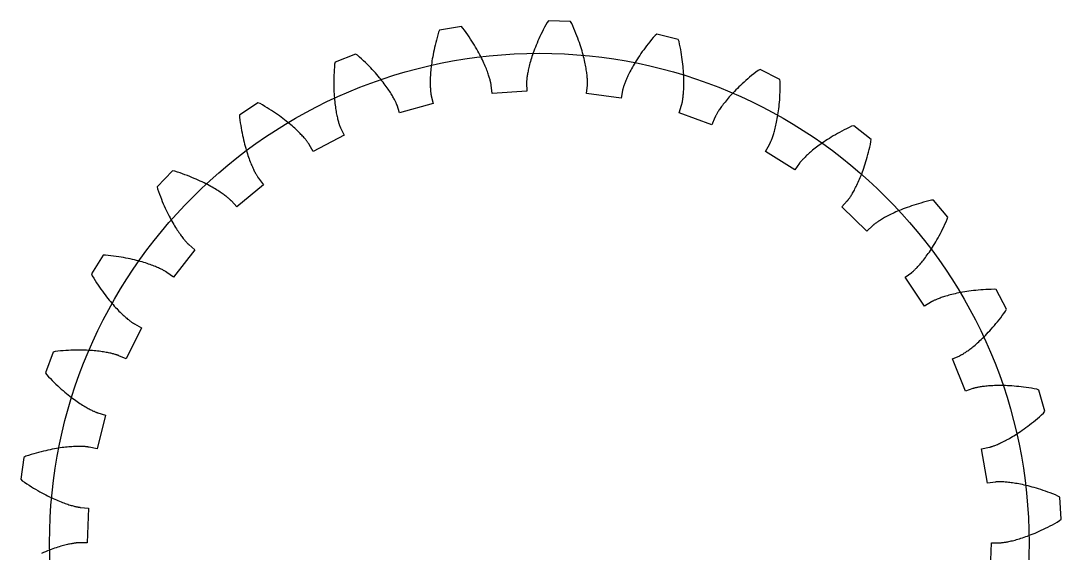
# Model space of a CAD drawing. Extents: x -10.7 to 26.9, y 124.8 to 162.4.
# Drawn here: x -10.56 to 26.91, y 143.25 to 162.44 of the extents above; entities that cross this region are included whole.
import ezdxf

# ---------------------------------------------------------------- set-up
doc = ezdxf.new("R2010")
doc.units = 0
doc.layers.get('0').update_dxf_attribs({"linetype": 'CONTINUOUS'})

msp = doc.modelspace()

# ---------------------------------------------------------------- linework, layer by layer
for points in [[(24.398, 143.624), (24.689, 143.624), (24.693, 143.624), (24.7, 143.624), (24.709, 143.624), (24.72, 143.625), (24.734, 143.626), (24.749, 143.627), (24.767, 143.629), (24.787, 143.631), (24.81, 143.634), (24.834, 143.637), (24.861, 143.641), (24.89, 143.645), (24.921, 143.65), (24.954, 143.656), (24.989, 143.663), (25.026, 143.67), (25.066, 143.678), (25.108, 143.688), (25.151, 143.698), (25.197, 143.71), (25.245, 143.722), (25.295, 143.736), (25.346, 143.751), (25.4, 143.767), (25.456, 143.784), (25.513, 143.803), (25.573, 143.823), (25.634, 143.844), (25.698, 143.867), (25.763, 143.892), (25.83, 143.918), (25.898, 143.946), (25.969, 143.975), (26.041, 144.006), (26.114, 144.039), (26.19, 144.074), (26.267, 144.11), (26.346, 144.149), (26.426, 144.189), (26.508, 144.231), (26.591, 144.275), (26.675, 144.322), (26.762, 144.37), (26.849, 144.421), (26.907, 144.472), (26.854, 145.265), (26.79, 145.308), (26.697, 145.346), (26.605, 145.383), (26.515, 145.418), (26.427, 145.451), (26.34, 145.482), (26.255, 145.511), (26.172, 145.539), (26.091, 145.565), (26.012, 145.589), (25.934, 145.612), (25.859, 145.633), (25.785, 145.653), (25.713, 145.672), (25.643, 145.689), (25.576, 145.704), (25.51, 145.719), (25.446, 145.732), (25.385, 145.744), (25.325, 145.755), (25.267, 145.765), (25.212, 145.774), (25.159, 145.782), (25.108, 145.789), (25.059, 145.795), (25.012, 145.8), (24.967, 145.804), (24.925, 145.808), (24.884, 145.811), (24.846, 145.814), (24.811, 145.816), (24.777, 145.817), (24.746, 145.818), (24.716, 145.819), (24.689, 145.819), (24.665, 145.819), (24.642, 145.818), (24.622, 145.818), (24.604, 145.817), (24.588, 145.816), (24.575, 145.816), (24.564, 145.815), (24.555, 145.814), (24.548, 145.813), (24.544, 145.813), (24.255, 145.774), (24.042, 147.01), (24.327, 147.07), (24.331, 147.071), (24.338, 147.073), (24.346, 147.075), (24.357, 147.078), (24.37, 147.082), (24.385, 147.086), (24.402, 147.092), (24.421, 147.098), (24.443, 147.105), (24.466, 147.113), (24.491, 147.123), (24.519, 147.133), (24.548, 147.144), (24.579, 147.157), (24.612, 147.171), (24.647, 147.186), (24.684, 147.202), (24.723, 147.22), (24.763, 147.239), (24.806, 147.26), (24.85, 147.282), (24.896, 147.306), (24.943, 147.331), (24.992, 147.358), (25.043, 147.387), (25.096, 147.417), (25.15, 147.449), (25.205, 147.483), (25.263, 147.518), (25.321, 147.556), (25.381, 147.595), (25.442, 147.637), (25.505, 147.68), (25.569, 147.726), (25.635, 147.773), (25.701, 147.823), (25.769, 147.874), (25.838, 147.928), (25.908, 147.984), (25.979, 148.043), (26.051, 148.103), (26.125, 148.166), (26.199, 148.231), (26.274, 148.299), (26.32, 148.361), (26.104, 149.126), (26.032, 149.155), (25.932, 149.173), (25.835, 149.19), (25.74, 149.205), (25.647, 149.219), (25.555, 149.231), (25.466, 149.242), (25.379, 149.252), (25.295, 149.261), (25.212, 149.268), (25.131, 149.274), (25.053, 149.279), (24.977, 149.283), (24.903, 149.286), (24.831, 149.289), (24.761, 149.29), (24.694, 149.29), (24.629, 149.29), (24.566, 149.289), (24.506, 149.287), (24.447, 149.285), (24.391, 149.282), (24.338, 149.279), (24.286, 149.275), (24.237, 149.271), (24.19, 149.266), (24.145, 149.261), (24.103, 149.256), (24.063, 149.251), (24.025, 149.245), (23.99, 149.24), (23.957, 149.234), (23.926, 149.229), (23.897, 149.223), (23.871, 149.218), (23.847, 149.212), (23.825, 149.207), (23.805, 149.203), (23.788, 149.198), (23.772, 149.194), (23.76, 149.191), (23.749, 149.188), (23.74, 149.185), (23.734, 149.183), (23.729, 149.181), (23.455, 149.084), (22.99, 150.248), (23.256, 150.366), (23.26, 150.368), (23.266, 150.371), (23.274, 150.375), (23.284, 150.38), (23.296, 150.387), (23.309, 150.394), (23.325, 150.403), (23.343, 150.413), (23.362, 150.425), (23.383, 150.437), (23.406, 150.452), (23.43, 150.467), (23.457, 150.485), (23.485, 150.504), (23.514, 150.524), (23.545, 150.546), (23.578, 150.57), (23.612, 150.595), (23.648, 150.622), (23.685, 150.651), (23.723, 150.682), (23.763, 150.715), (23.805, 150.75), (23.847, 150.786), (23.891, 150.825), (23.936, 150.865), (23.982, 150.908), (24.03, 150.953), (24.078, 150.999), (24.127, 151.048), (24.178, 151.099), (24.229, 151.153), (24.282, 151.208), (24.335, 151.266), (24.389, 151.326), (24.444, 151.388), (24.499, 151.453), (24.556, 151.52), (24.613, 151.589), (24.67, 151.661), (24.728, 151.735), (24.787, 151.812), (24.845, 151.891), (24.905, 151.973), (24.937, 152.043), (24.566, 152.746), (24.49, 152.76), (24.389, 152.757), (24.291, 152.753), (24.194, 152.748), (24.1, 152.742), (24.008, 152.735), (23.919, 152.728), (23.832, 152.719), (23.747, 152.71), (23.665, 152.7), (23.585, 152.689), (23.507, 152.678), (23.431, 152.666), (23.358, 152.654), (23.288, 152.641), (23.219, 152.628), (23.154, 152.614), (23.09, 152.601), (23.029, 152.586), (22.97, 152.572), (22.913, 152.558), (22.859, 152.543), (22.807, 152.529), (22.758, 152.515), (22.71, 152.5), (22.665, 152.486), (22.623, 152.472), (22.583, 152.458), (22.544, 152.444), (22.509, 152.431), (22.475, 152.418), (22.444, 152.406), (22.415, 152.394), (22.388, 152.383), (22.363, 152.372), (22.341, 152.362), (22.32, 152.352), (22.302, 152.344), (22.286, 152.336), (22.272, 152.329), (22.26, 152.322), (22.25, 152.317), (22.242, 152.313), (22.237, 152.309), (22.233, 152.307), (21.985, 152.155), (21.287, 153.197), (21.523, 153.368), (21.526, 153.37), (21.532, 153.375), (21.539, 153.38), (21.547, 153.387), (21.558, 153.396), (21.57, 153.406), (21.583, 153.418), (21.598, 153.432), (21.615, 153.447), (21.633, 153.464), (21.652, 153.482), (21.673, 153.503), (21.695, 153.525), (21.718, 153.549), (21.743, 153.576), (21.769, 153.604), (21.796, 153.634), (21.824, 153.666), (21.853, 153.7), (21.883, 153.736), (21.915, 153.774), (21.947, 153.814), (21.98, 153.857), (22.014, 153.901), (22.049, 153.948), (22.085, 153.997), (22.121, 154.048), (22.158, 154.102), (22.196, 154.158), (22.234, 154.216), (22.273, 154.276), (22.312, 154.339), (22.351, 154.404), (22.391, 154.472), (22.432, 154.542), (22.473, 154.614), (22.513, 154.689), (22.555, 154.766), (22.596, 154.846), (22.637, 154.928), (22.678, 155.013), (22.72, 155.1), (22.761, 155.19), (22.802, 155.282), (22.819, 155.358), (22.31, 155.968), (22.233, 155.965), (22.135, 155.942), (22.039, 155.917), (21.946, 155.893), (21.855, 155.867), (21.767, 155.842), (21.681, 155.815), (21.597, 155.789), (21.516, 155.762), (21.438, 155.735), (21.362, 155.708), (21.288, 155.681), (21.217, 155.654), (21.148, 155.627), (21.081, 155.599), (21.017, 155.572), (20.956, 155.545), (20.896, 155.519), (20.839, 155.492), (20.785, 155.466), (20.732, 155.44), (20.682, 155.415), (20.635, 155.39), (20.589, 155.365), (20.546, 155.342), (20.505, 155.318), (20.466, 155.296), (20.43, 155.274), (20.395, 155.253), (20.363, 155.232), (20.333, 155.213), (20.305, 155.194), (20.279, 155.176), (20.255, 155.16), (20.233, 155.144), (20.213, 155.129), (20.195, 155.116), (20.179, 155.104), (20.165, 155.093), (20.153, 155.083), (20.142, 155.074), (20.134, 155.067), (20.127, 155.061), (20.122, 155.056), (20.119, 155.053), (19.908, 154.853), (19.009, 155.727), (19.204, 155.943), (19.207, 155.947), (19.211, 155.952), (19.217, 155.959), (19.224, 155.967), (19.232, 155.978), (19.242, 155.991), (19.252, 156.005), (19.264, 156.021), (19.277, 156.04), (19.291, 156.06), (19.306, 156.082), (19.322, 156.107), (19.339, 156.133), (19.357, 156.162), (19.376, 156.192), (19.395, 156.225), (19.415, 156.26), (19.436, 156.297), (19.458, 156.337), (19.48, 156.378), (19.503, 156.422), (19.526, 156.468), (19.549, 156.517), (19.573, 156.567), (19.598, 156.62), (19.622, 156.676), (19.647, 156.733), (19.672, 156.793), (19.698, 156.856), (19.723, 156.921), (19.748, 156.988), (19.774, 157.057), (19.799, 157.129), (19.824, 157.204), (19.849, 157.281), (19.874, 157.36), (19.898, 157.442), (19.922, 157.526), (19.946, 157.612), (19.969, 157.701), (19.992, 157.793), (20.014, 157.887), (20.036, 157.983), (20.057, 158.082), (20.058, 158.159), (19.433, 158.651), (19.358, 158.632), (19.267, 158.588), (19.179, 158.545), (19.092, 158.501), (19.009, 158.457), (18.928, 158.414), (18.849, 158.37), (18.773, 158.327), (18.7, 158.284), (18.628, 158.241), (18.56, 158.199), (18.493, 158.157), (18.429, 158.116), (18.367, 158.075), (18.308, 158.034), (18.251, 157.994), (18.196, 157.955), (18.144, 157.917), (18.094, 157.879), (18.045, 157.842), (18, 157.806), (17.956, 157.771), (17.915, 157.736), (17.875, 157.703), (17.838, 157.671), (17.803, 157.639), (17.769, 157.609), (17.738, 157.58), (17.709, 157.552), (17.682, 157.526), (17.656, 157.5), (17.633, 157.476), (17.611, 157.454), (17.591, 157.432), (17.573, 157.412), (17.556, 157.394), (17.542, 157.377), (17.528, 157.362), (17.517, 157.348), (17.507, 157.336), (17.499, 157.325), (17.492, 157.316), (17.486, 157.309), (17.482, 157.304), (17.48, 157.3), (17.315, 157.06), (16.255, 157.728), (16.4, 157.98), (16.402, 157.984), (16.405, 157.99), (16.41, 157.998), (16.415, 158.008), (16.42, 158.02), (16.427, 158.034), (16.435, 158.051), (16.443, 158.069), (16.452, 158.09), (16.461, 158.113), (16.471, 158.138), (16.482, 158.165), (16.493, 158.194), (16.505, 158.226), (16.516, 158.26), (16.529, 158.296), (16.541, 158.334), (16.554, 158.375), (16.567, 158.418), (16.58, 158.463), (16.593, 158.511), (16.606, 158.561), (16.619, 158.613), (16.632, 158.668), (16.645, 158.724), (16.657, 158.784), (16.67, 158.845), (16.682, 158.909), (16.693, 158.976), (16.705, 159.044), (16.715, 159.115), (16.726, 159.189), (16.735, 159.264), (16.745, 159.342), (16.753, 159.423), (16.761, 159.505), (16.768, 159.59), (16.774, 159.678), (16.779, 159.767), (16.783, 159.859), (16.786, 159.953), (16.789, 160.05), (16.79, 160.148), (16.79, 160.249), (16.774, 160.325), (16.061, 160.676), (15.992, 160.642), (15.912, 160.581), (15.834, 160.519), (15.759, 160.459), (15.687, 160.399), (15.617, 160.339), (15.549, 160.281), (15.483, 160.222), (15.42, 160.165), (15.359, 160.109), (15.301, 160.053), (15.245, 159.998), (15.191, 159.944), (15.139, 159.891), (15.089, 159.839), (15.042, 159.789), (14.996, 159.739), (14.953, 159.69), (14.911, 159.643), (14.872, 159.597), (14.835, 159.552), (14.8, 159.508), (14.766, 159.466), (14.734, 159.425), (14.705, 159.386), (14.677, 159.348), (14.651, 159.312), (14.626, 159.277), (14.603, 159.243), (14.582, 159.212), (14.562, 159.182), (14.544, 159.153), (14.528, 159.127), (14.513, 159.102), (14.499, 159.078), (14.487, 159.057), (14.476, 159.037), (14.466, 159.02), (14.458, 159.004), (14.451, 158.99), (14.445, 158.978), (14.44, 158.967), (14.436, 158.959), (14.433, 158.953), (14.432, 158.949), (14.321, 158.68), (13.144, 159.113), (13.234, 159.39), (13.235, 159.394), (13.237, 159.401), (13.24, 159.409), (13.242, 159.42), (13.246, 159.433), (13.249, 159.448), (13.253, 159.466), (13.257, 159.486), (13.262, 159.508), (13.266, 159.532), (13.271, 159.559), (13.276, 159.587), (13.281, 159.618), (13.285, 159.652), (13.29, 159.687), (13.294, 159.725), (13.298, 159.765), (13.302, 159.808), (13.306, 159.853), (13.309, 159.9), (13.312, 159.949), (13.315, 160), (13.316, 160.054), (13.318, 160.11), (13.318, 160.169), (13.318, 160.229), (13.318, 160.292), (13.316, 160.357), (13.314, 160.424), (13.311, 160.494), (13.306, 160.566), (13.301, 160.639), (13.295, 160.716), (13.288, 160.794), (13.279, 160.874), (13.27, 160.957), (13.259, 161.041), (13.247, 161.128), (13.233, 161.217), (13.218, 161.307), (13.202, 161.4), (13.184, 161.495), (13.165, 161.592), (13.144, 161.691), (13.113, 161.761), (12.342, 161.956), (12.281, 161.909), (12.216, 161.832), (12.153, 161.756), (12.092, 161.681), (12.033, 161.607), (11.977, 161.534), (11.923, 161.463), (11.871, 161.392), (11.821, 161.323), (11.773, 161.255), (11.728, 161.189), (11.684, 161.123), (11.643, 161.059), (11.603, 160.997), (11.565, 160.936), (11.529, 160.876), (11.495, 160.818), (11.463, 160.762), (11.432, 160.707), (11.403, 160.653), (11.376, 160.602), (11.351, 160.552), (11.327, 160.504), (11.304, 160.457), (11.283, 160.412), (11.264, 160.37), (11.246, 160.328), (11.229, 160.289), (11.214, 160.252), (11.2, 160.216), (11.187, 160.183), (11.175, 160.151), (11.164, 160.122), (11.155, 160.094), (11.146, 160.069), (11.139, 160.045), (11.132, 160.024), (11.126, 160.004), (11.122, 159.987), (11.118, 159.972), (11.114, 159.959), (11.112, 159.948), (11.109, 159.939), (11.108, 159.933), (11.107, 159.928), (11.054, 159.642), (9.814, 159.821), (9.844, 160.11), (9.844, 160.115), (9.845, 160.122), (9.845, 160.131), (9.846, 160.142), (9.846, 160.155), (9.847, 160.171), (9.847, 160.189), (9.847, 160.209), (9.847, 160.232), (9.846, 160.256), (9.845, 160.283), (9.844, 160.312), (9.842, 160.344), (9.84, 160.377), (9.837, 160.413), (9.833, 160.451), (9.829, 160.491), (9.824, 160.533), (9.818, 160.578), (9.812, 160.625), (9.804, 160.673), (9.796, 160.724), (9.787, 160.777), (9.776, 160.833), (9.765, 160.89), (9.752, 160.949), (9.738, 161.01), (9.723, 161.074), (9.707, 161.139), (9.689, 161.206), (9.67, 161.276), (9.65, 161.347), (9.628, 161.42), (9.605, 161.495), (9.58, 161.572), (9.553, 161.65), (9.525, 161.731), (9.495, 161.813), (9.463, 161.897), (9.43, 161.983), (9.395, 162.07), (9.357, 162.159), (9.318, 162.25), (9.277, 162.342), (9.232, 162.405), (8.438, 162.436), (8.389, 162.376), (8.341, 162.287), (8.295, 162.2), (8.251, 162.114), (8.209, 162.03), (8.169, 161.947), (8.131, 161.865), (8.095, 161.786), (8.06, 161.708), (8.028, 161.631), (7.997, 161.557), (7.968, 161.484), (7.94, 161.413), (7.914, 161.343), (7.89, 161.276), (7.867, 161.21), (7.846, 161.146), (7.826, 161.084), (7.808, 161.024), (7.791, 160.966), (7.775, 160.91), (7.76, 160.855), (7.747, 160.803), (7.735, 160.753), (7.724, 160.705), (7.713, 160.659), (7.704, 160.615), (7.696, 160.573), (7.689, 160.534), (7.682, 160.496), (7.677, 160.46), (7.672, 160.427), (7.667, 160.396), (7.664, 160.367), (7.661, 160.34), (7.658, 160.316), (7.656, 160.293), (7.655, 160.273), (7.654, 160.255), (7.653, 160.24), (7.652, 160.226), (7.652, 160.215), (7.652, 160.206), (7.652, 160.199), (7.652, 160.195), (7.66, 159.904), (6.409, 159.821), (6.378, 160.11), (6.378, 160.115), (6.377, 160.122), (6.376, 160.13), (6.374, 160.141), (6.371, 160.155), (6.368, 160.17), (6.365, 160.188), (6.361, 160.208), (6.356, 160.229), (6.35, 160.253), (6.344, 160.28), (6.336, 160.308), (6.328, 160.338), (6.319, 160.37), (6.308, 160.405), (6.297, 160.441), (6.285, 160.48), (6.271, 160.52), (6.256, 160.562), (6.24, 160.607), (6.222, 160.653), (6.204, 160.701), (6.183, 160.751), (6.162, 160.803), (6.139, 160.856), (6.114, 160.912), (6.088, 160.969), (6.06, 161.027), (6.031, 161.088), (5.999, 161.15), (5.966, 161.214), (5.932, 161.279), (5.895, 161.346), (5.856, 161.415), (5.816, 161.485), (5.774, 161.556), (5.729, 161.629), (5.683, 161.703), (5.635, 161.779), (5.584, 161.856), (5.531, 161.934), (5.476, 162.013), (5.419, 162.094), (5.36, 162.175), (5.303, 162.228), (4.52, 162.092), (4.484, 162.024), (4.455, 161.927), (4.428, 161.832), (4.403, 161.739), (4.38, 161.648), (4.358, 161.558), (4.338, 161.471), (4.319, 161.385), (4.301, 161.302), (4.285, 161.22), (4.271, 161.141), (4.258, 161.064), (4.245, 160.988), (4.235, 160.915), (4.225, 160.844), (4.216, 160.775), (4.209, 160.708), (4.202, 160.643), (4.197, 160.581), (4.192, 160.52), (4.188, 160.462), (4.185, 160.406), (4.183, 160.352), (4.181, 160.301), (4.181, 160.251), (4.18, 160.204), (4.18, 160.159), (4.181, 160.117), (4.182, 160.076), (4.184, 160.038), (4.186, 160.002), (4.188, 159.969), (4.19, 159.937), (4.192, 159.908), (4.195, 159.881), (4.198, 159.857), (4.2, 159.835), (4.203, 159.815), (4.206, 159.797), (4.208, 159.781), (4.21, 159.768), (4.212, 159.757), (4.214, 159.748), (4.215, 159.742), (4.216, 159.737), (4.285, 159.454), (3.078, 159.113), (2.988, 159.39), (2.987, 159.394), (2.985, 159.4), (2.982, 159.409), (2.977, 159.419), (2.972, 159.432), (2.966, 159.446), (2.959, 159.463), (2.951, 159.481), (2.942, 159.502), (2.931, 159.524), (2.919, 159.548), (2.906, 159.574), (2.892, 159.602), (2.876, 159.632), (2.859, 159.663), (2.84, 159.697), (2.82, 159.731), (2.798, 159.768), (2.775, 159.806), (2.75, 159.846), (2.723, 159.888), (2.695, 159.931), (2.665, 159.976), (2.633, 160.022), (2.599, 160.07), (2.563, 160.119), (2.526, 160.169), (2.486, 160.221), (2.445, 160.274), (2.401, 160.328), (2.356, 160.384), (2.308, 160.44), (2.259, 160.498), (2.207, 160.557), (2.153, 160.617), (2.096, 160.678), (2.038, 160.74), (1.977, 160.803), (1.914, 160.867), (1.849, 160.932), (1.781, 160.997), (1.711, 161.063), (1.638, 161.13), (1.563, 161.198), (1.496, 161.237), (0.758, 160.942), (0.737, 160.868), (0.729, 160.767), (0.723, 160.669), (0.718, 160.572), (0.714, 160.478), (0.711, 160.386), (0.709, 160.296), (0.709, 160.209), (0.709, 160.123), (0.71, 160.04), (0.713, 159.96), (0.716, 159.881), (0.72, 159.805), (0.724, 159.731), (0.73, 159.66), (0.736, 159.59), (0.742, 159.523), (0.749, 159.459), (0.757, 159.396), (0.765, 159.336), (0.773, 159.278), (0.782, 159.223), (0.791, 159.17), (0.8, 159.119), (0.809, 159.071), (0.819, 159.024), (0.828, 158.981), (0.838, 158.939), (0.847, 158.9), (0.857, 158.863), (0.866, 158.828), (0.875, 158.796), (0.884, 158.765), (0.892, 158.738), (0.9, 158.712), (0.908, 158.688), (0.915, 158.667), (0.922, 158.648), (0.928, 158.631), (0.934, 158.617), (0.939, 158.604), (0.943, 158.594), (0.947, 158.586), (0.949, 158.579), (0.951, 158.575), (1.077, 158.313), (-0.032, 157.728), (-0.178, 157.98), (-0.18, 157.984), (-0.183, 157.99), (-0.188, 157.997), (-0.195, 158.007), (-0.202, 158.018), (-0.211, 158.031), (-0.221, 158.045), (-0.233, 158.062), (-0.247, 158.08), (-0.262, 158.099), (-0.278, 158.121), (-0.296, 158.143), (-0.316, 158.168), (-0.338, 158.193), (-0.361, 158.221), (-0.387, 158.249), (-0.414, 158.279), (-0.442, 158.311), (-0.473, 158.343), (-0.506, 158.377), (-0.541, 158.412), (-0.577, 158.449), (-0.616, 158.486), (-0.657, 158.525), (-0.7, 158.564), (-0.745, 158.605), (-0.792, 158.646), (-0.841, 158.689), (-0.893, 158.732), (-0.947, 158.776), (-1.003, 158.821), (-1.061, 158.866), (-1.122, 158.913), (-1.185, 158.959), (-1.25, 159.007), (-1.318, 159.055), (-1.388, 159.103), (-1.461, 159.152), (-1.536, 159.202), (-1.613, 159.251), (-1.693, 159.301), (-1.776, 159.352), (-1.86, 159.402), (-1.948, 159.452), (-2.021, 159.477), (-2.682, 159.035), (-2.687, 158.958), (-2.674, 158.858), (-2.659, 158.76), (-2.644, 158.665), (-2.629, 158.572), (-2.612, 158.481), (-2.595, 158.393), (-2.578, 158.307), (-2.56, 158.224), (-2.541, 158.143), (-2.522, 158.064), (-2.503, 157.988), (-2.483, 157.915), (-2.463, 157.843), (-2.443, 157.774), (-2.423, 157.708), (-2.403, 157.644), (-2.382, 157.582), (-2.362, 157.522), (-2.342, 157.465), (-2.321, 157.411), (-2.301, 157.358), (-2.281, 157.308), (-2.262, 157.26), (-2.243, 157.215), (-2.224, 157.172), (-2.205, 157.131), (-2.187, 157.092), (-2.17, 157.056), (-2.153, 157.021), (-2.137, 156.989), (-2.121, 156.96), (-2.106, 156.932), (-2.092, 156.906), (-2.079, 156.883), (-2.067, 156.862), (-2.055, 156.842), (-2.044, 156.825), (-2.035, 156.81), (-2.026, 156.797), (-2.019, 156.786), (-2.013, 156.776), (-2.007, 156.769), (-2.004, 156.763), (-2.001, 156.76), (-1.823, 156.529), (-2.787, 155.727), (-2.981, 155.943), (-2.984, 155.946), (-2.989, 155.951), (-2.995, 155.958), (-3.003, 155.966), (-3.013, 155.975), (-3.025, 155.986), (-3.038, 155.998), (-3.053, 156.011), (-3.07, 156.026), (-3.088, 156.042), (-3.109, 156.06), (-3.132, 156.078), (-3.156, 156.098), (-3.183, 156.118), (-3.211, 156.14), (-3.242, 156.163), (-3.274, 156.187), (-3.309, 156.211), (-3.346, 156.237), (-3.385, 156.263), (-3.426, 156.29), (-3.47, 156.318), (-3.516, 156.347), (-3.563, 156.376), (-3.614, 156.406), (-3.666, 156.436), (-3.721, 156.467), (-3.778, 156.498), (-3.837, 156.53), (-3.899, 156.561), (-3.963, 156.594), (-4.03, 156.626), (-4.099, 156.659), (-4.17, 156.692), (-4.244, 156.724), (-4.32, 156.757), (-4.399, 156.79), (-4.48, 156.823), (-4.564, 156.856), (-4.65, 156.888), (-4.738, 156.92), (-4.829, 156.952), (-4.923, 156.984), (-5.019, 157.015), (-5.096, 157.024), (-5.65, 156.454), (-5.639, 156.378), (-5.605, 156.282), (-5.571, 156.19), (-5.537, 156.1), (-5.502, 156.012), (-5.467, 155.927), (-5.432, 155.844), (-5.397, 155.764), (-5.362, 155.686), (-5.327, 155.611), (-5.292, 155.538), (-5.257, 155.468), (-5.223, 155.4), (-5.189, 155.334), (-5.155, 155.271), (-5.121, 155.21), (-5.088, 155.151), (-5.055, 155.095), (-5.023, 155.041), (-4.991, 154.99), (-4.96, 154.94), (-4.929, 154.893), (-4.9, 154.848), (-4.871, 154.806), (-4.842, 154.765), (-4.815, 154.727), (-4.788, 154.691), (-4.763, 154.657), (-4.738, 154.625), (-4.714, 154.595), (-4.692, 154.567), (-4.67, 154.541), (-4.65, 154.517), (-4.631, 154.495), (-4.613, 154.475), (-4.597, 154.456), (-4.581, 154.44), (-4.567, 154.425), (-4.555, 154.412), (-4.544, 154.401), (-4.534, 154.392), (-4.526, 154.384), (-4.519, 154.378), (-4.514, 154.373), (-4.511, 154.37), (-4.29, 154.182), (-5.065, 153.197), (-5.3, 153.368), (-5.304, 153.37), (-5.31, 153.374), (-5.317, 153.379), (-5.327, 153.385), (-5.338, 153.392), (-5.351, 153.4), (-5.367, 153.409), (-5.384, 153.419), (-5.404, 153.43), (-5.426, 153.442), (-5.449, 153.455), (-5.475, 153.468), (-5.503, 153.482), (-5.534, 153.497), (-5.566, 153.513), (-5.601, 153.528), (-5.638, 153.545), (-5.677, 153.562), (-5.718, 153.579), (-5.762, 153.597), (-5.808, 153.615), (-5.856, 153.633), (-5.907, 153.651), (-5.96, 153.67), (-6.015, 153.689), (-6.073, 153.707), (-6.133, 153.726), (-6.195, 153.745), (-6.26, 153.763), (-6.327, 153.782), (-6.396, 153.8), (-6.468, 153.818), (-6.542, 153.835), (-6.619, 153.853), (-6.698, 153.869), (-6.779, 153.886), (-6.863, 153.901), (-6.949, 153.917), (-7.038, 153.931), (-7.129, 153.945), (-7.222, 153.958), (-7.318, 153.97), (-7.416, 153.982), (-7.516, 153.992), (-7.593, 153.985), (-8.017, 153.313), (-7.99, 153.24), (-7.937, 153.154), (-7.885, 153.07), (-7.832, 152.989), (-7.78, 152.911), (-7.728, 152.835), (-7.677, 152.761), (-7.626, 152.69), (-7.576, 152.621), (-7.526, 152.555), (-7.477, 152.491), (-7.428, 152.429), (-7.38, 152.37), (-7.333, 152.313), (-7.286, 152.258), (-7.241, 152.206), (-7.196, 152.155), (-7.152, 152.107), (-7.11, 152.061), (-7.068, 152.017), (-7.027, 151.975), (-6.987, 151.936), (-6.949, 151.898), (-6.912, 151.862), (-6.876, 151.828), (-6.841, 151.797), (-6.807, 151.767), (-6.775, 151.739), (-6.744, 151.713), (-6.715, 151.688), (-6.687, 151.666), (-6.661, 151.645), (-6.636, 151.625), (-6.613, 151.608), (-6.591, 151.592), (-6.571, 151.577), (-6.553, 151.565), (-6.536, 151.553), (-6.521, 151.543), (-6.508, 151.535), (-6.497, 151.527), (-6.487, 151.521), (-6.479, 151.517), (-6.474, 151.513), (-6.47, 151.511), (-6.214, 151.373), (-6.767, 150.248), (-7.033, 150.366), (-7.037, 150.368), (-7.044, 150.371), (-7.052, 150.374), (-7.062, 150.378), (-7.075, 150.382), (-7.09, 150.388), (-7.107, 150.393), (-7.126, 150.4), (-7.148, 150.406), (-7.171, 150.413), (-7.197, 150.421), (-7.225, 150.428), (-7.256, 150.436), (-7.288, 150.445), (-7.323, 150.453), (-7.36, 150.461), (-7.4, 150.47), (-7.442, 150.478), (-7.486, 150.486), (-7.532, 150.494), (-7.581, 150.502), (-7.632, 150.51), (-7.685, 150.518), (-7.741, 150.525), (-7.799, 150.532), (-7.859, 150.538), (-7.922, 150.544), (-7.987, 150.549), (-8.054, 150.554), (-8.123, 150.558), (-8.195, 150.561), (-8.269, 150.564), (-8.345, 150.566), (-8.424, 150.566), (-8.505, 150.566), (-8.588, 150.565), (-8.673, 150.563), (-8.76, 150.56), (-8.85, 150.556), (-8.942, 150.551), (-9.036, 150.544), (-9.132, 150.536), (-9.23, 150.527), (-9.331, 150.517), (-9.404, 150.493), (-9.679, 149.748), (-9.638, 149.682), (-9.568, 149.609), (-9.499, 149.538), (-9.431, 149.47), (-9.364, 149.404), (-9.297, 149.34), (-9.232, 149.279), (-9.167, 149.22), (-9.104, 149.163), (-9.041, 149.109), (-8.98, 149.056), (-8.919, 149.006), (-8.86, 148.958), (-8.802, 148.912), (-8.745, 148.868), (-8.69, 148.826), (-8.635, 148.786), (-8.583, 148.748), (-8.531, 148.712), (-8.481, 148.678), (-8.433, 148.645), (-8.386, 148.615), (-8.34, 148.586), (-8.296, 148.559), (-8.254, 148.533), (-8.213, 148.509), (-8.174, 148.487), (-8.137, 148.466), (-8.102, 148.447), (-8.068, 148.429), (-8.036, 148.413), (-8.006, 148.398), (-7.977, 148.384), (-7.951, 148.372), (-7.927, 148.361), (-7.904, 148.351), (-7.883, 148.342), (-7.865, 148.334), (-7.848, 148.328), (-7.833, 148.322), (-7.821, 148.317), (-7.81, 148.314), (-7.802, 148.311), (-7.795, 148.309), (-7.791, 148.307), (-7.512, 148.225), (-7.819, 147.01), (-8.104, 147.07), (-8.109, 147.071), (-8.115, 147.072), (-8.124, 147.074), (-8.135, 147.075), (-8.148, 147.077), (-8.164, 147.079), (-8.182, 147.081), (-8.202, 147.083), (-8.224, 147.086), (-8.249, 147.088), (-8.276, 147.089), (-8.305, 147.091), (-8.336, 147.093), (-8.37, 147.094), (-8.406, 147.095), (-8.444, 147.095), (-8.484, 147.095), (-8.527, 147.094), (-8.572, 147.093), (-8.619, 147.092), (-8.668, 147.089), (-8.72, 147.086), (-8.774, 147.083), (-8.829, 147.078), (-8.888, 147.073), (-8.948, 147.066), (-9.01, 147.059), (-9.075, 147.051), (-9.141, 147.041), (-9.21, 147.031), (-9.281, 147.019), (-9.354, 147.006), (-9.429, 146.992), (-9.506, 146.977), (-9.585, 146.96), (-9.666, 146.942), (-9.749, 146.922), (-9.834, 146.901), (-9.921, 146.878), (-10.009, 146.854), (-10.1, 146.828), (-10.192, 146.8), (-10.287, 146.771), (-10.383, 146.74), (-10.45, 146.702), (-10.563, 145.915), (-10.51, 145.859), (-10.426, 145.802), (-10.344, 145.748), (-10.263, 145.695), (-10.184, 145.644), (-10.106, 145.596), (-10.029, 145.55), (-9.953, 145.505), (-9.879, 145.463), (-9.807, 145.423), (-9.736, 145.384), (-9.666, 145.348), (-9.598, 145.313), (-9.532, 145.28), (-9.467, 145.249), (-9.404, 145.219), (-9.343, 145.191), (-9.283, 145.165), (-9.225, 145.141), (-9.169, 145.118), (-9.115, 145.096), (-9.063, 145.076), (-9.012, 145.057), (-8.964, 145.04), (-8.917, 145.023), (-8.872, 145.009), (-8.83, 144.995), (-8.789, 144.982), (-8.75, 144.971), (-8.714, 144.961), (-8.679, 144.951), (-8.646, 144.943), (-8.616, 144.935), (-8.587, 144.929), (-8.561, 144.923), (-8.537, 144.918), (-8.515, 144.914), (-8.495, 144.91), (-8.477, 144.907), (-8.462, 144.904), (-8.448, 144.902), (-8.437, 144.901), (-8.428, 144.9), (-8.422, 144.899), (-8.417, 144.899), (-8.127, 144.876), (-8.175, 143.624), (-8.466, 143.624), (-8.471, 143.623), (-8.478, 143.623), (-8.487, 143.623), (-8.498, 143.622), (-8.511, 143.621), (-8.527, 143.62), (-8.545, 143.618), (-8.565, 143.616), (-8.587, 143.613), (-8.612, 143.61), (-8.638, 143.607), (-8.667, 143.602), (-8.698, 143.597), (-8.731, 143.591), (-8.767, 143.585), (-8.804, 143.577), (-8.843, 143.569), (-8.885, 143.559), (-8.929, 143.549), (-8.974, 143.538), (-9.022, 143.525), (-9.072, 143.511), (-9.124, 143.497), (-9.177, 143.481), (-9.233, 143.463), (-9.291, 143.444), (-9.35, 143.424), (-9.412, 143.403), (-9.475, 143.38), (-9.54, 143.355), (-9.607, 143.329), (-9.676, 143.301), (-9.746, 143.272), (-9.818, 143.241)], [(24.35, 142.371), (24.398, 143.624)]]:
    msp.add_lwpolyline(points)
at = {"color": 1}
msp.add_lwpolyline([(25.75, 143.624), (25.75, 143.624)], dxfattribs=at)
at = {"linetype": 'Continuous'}
msp.add_circle((8.111, 143.624), 17.639, dxfattribs=at)

doc.saveas('drawing.dxf')
